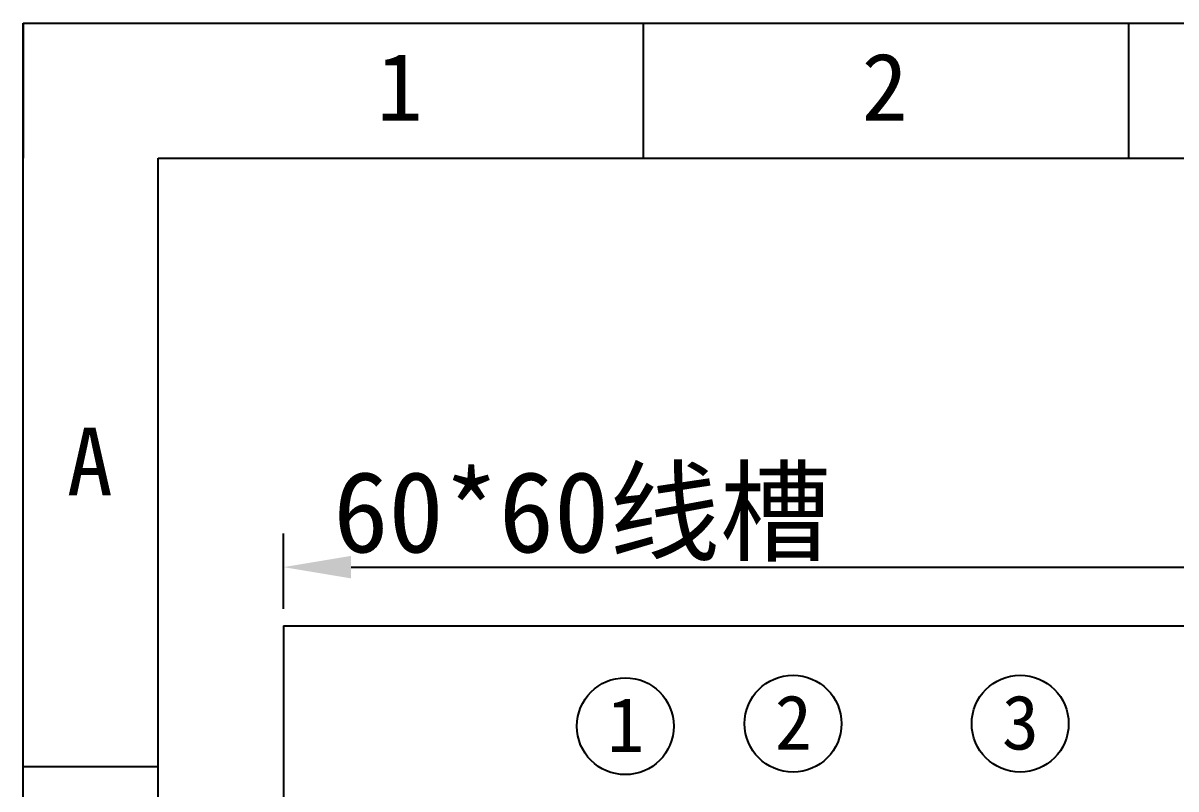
# Model space of a CAD drawing. Header units: millimetres. Extents: x 914 to 910632, y -176 to 682692.
# Drawn here: x 2566.04 to 2608.67, y 1952.54 to 1980.88 of the extents above; entities that cross this region are included whole.
import ezdxf
from ezdxf.enums import TextEntityAlignment as Align

# ---------------------------------------------------------------- set-up
doc = ezdxf.new("R2010")
doc.units = ezdxf.units.MM
doc.styles.get("Standard").update_dxf_attribs({"font": 'arial.ttf'})
doc.styles.add('宋体', font='')
doc.styles.get('宋体').set_extended_font_data('宋体')
doc.dimstyles.new('ISO-25', dxfattribs={"dimtxt": 2.5, "dimasz": 2.5, "dimexe": 1.25, "dimexo": 0.625, "dimtad": 1, "dimtxsty": 'Standard', "dimcen": 2.5, "dimadec": 0, "dimazin": 0, "dimtfac": 1, "dimtmove": 0, "dimatfit": 3, "dimfxl": 1, "dimarcsym": 0})

# ---------------------------------------------------------------- blocks, each defined once
blk = doc.blocks.new('*D352')
at = {"color": 0, "lineweight": -2, "transparency": 16777216}
for p, q in [((2575.671, 1959.204), (2575.671, 1962)), ((2710.671, 1961.375), (2710.671, 1962)), ((2578.171, 1960.75), (2708.171, 1960.75))]:
    blk.add_line(p, q, dxfattribs=at)
at = {"color": 0, "transparency": 16777216}
for points in [[(2578.171, 1961.166), (2578.171, 1960.333), (2575.671, 1960.75)], [(2708.171, 1961.166), (2708.171, 1960.333), (2710.671, 1960.75)]]:
    blk.add_solid(points, dxfattribs=at)
at = {"layer": 'Defpoints', "color": 0, "transparency": 16777216}
for p in [(2710.671, 1960.75), (2710.671, 1960.75), (2575.671, 1958.579)]:
    blk.add_point(p, dxfattribs=at)
at = {"color": 0, "transparency": 16777216, "insert": (2643.171, 1962.625), "char_height": 2.5, "attachment_point": 5, "style": '宋体'}
blk.add_mtext('1000', dxfattribs=at)
blk = doc.blocks.new('*U388')
blk.add_line((-2.5, 0), (2.5, 0))
blk = doc.blocks.new('*U389')
at = {"color": 0, "linetype": 'ByBlock', "lineweight": -2, "transparency": 16777216}
blk.add_blockref('*U388', (0, 0), dxfattribs=at)
blk = doc.blocks.new('制图图框')
for p, q in [((-2700.084, 789.318), (-2403.084, 789.318)), ((-2700.084, 579.318), (-2700.084, 789.318)), ((-2700.084, 789.318), (-2700.084, 784.318)), ((-2700.084, 789.318), (-2695.084, 789.318)), ((-2677.147, 789.318), (-2677.147, 784.318)), ((-2659.209, 789.318), (-2659.209, 784.318)), ((-2695.084, 784.318), (-2408.084, 784.318)), ((-2695.084, 584.318), (-2695.084, 784.318))]:
    blk.add_line(p, q)
blk.add_blockref('*U389', (-2697.584, 761.818))
at = {"style": '宋体'}
for s, p in [('1', (-2687.008, 785.708)), ('2', (-2669.07, 785.708)), ('A', (-2698.466, 771.844))]:
    blk.add_text(s, height=2.5, dxfattribs=at).set_placement(p)

msp = doc.modelspace()

# ---------------------------------------------------------------- linework, layer by layer
at = {"color": 1}
for q in [(2710.671, 1958.579), (2575.671, 1796.579)]:
    msp.add_line((2575.671, 1958.579), q, dxfattribs=at)
for centre in [(2588.309, 1954.865), (2594.513, 1954.959), (2602.912, 1954.959)]:
    msp.add_circle(centre, 1.792)

# ---------------------------------------------------------------- block references
msp.add_blockref('制图图框', (5266.122, 1191.56))

# ---------------------------------------------------------------- texts
at = {"color": 7, "style": '宋体'}
msp.add_text('60*60线槽', height=3, dxfattribs=at).set_placement((2586.705, 1962.796), align=Align.MIDDLE_CENTER)
at = {"style": '宋体'}
for s, p in [('1', (2587.634, 1953.907)), ('2', (2593.839, 1954.001)), ('3', (2602.237, 1954.001))]:
    msp.add_text(s, height=2.016, dxfattribs=at).set_placement(p)

# ---------------------------------------------------------------- dimensions: what is measured, and where the dimension line sits
dim = msp.add_linear_dim(base=(2710.671, 1960.75), p1=(2575.671, 1958.579), p2=(2710.671, 1960.75), text='1000', dimstyle='ISO-25', override={"dimtxsty": '宋体'})
dim.commit()
dim.dimension.update_dxf_attribs({"geometry": '*D352', "text_midpoint": (2643.171, 1962.625)})

doc.saveas('drawing.dxf')
